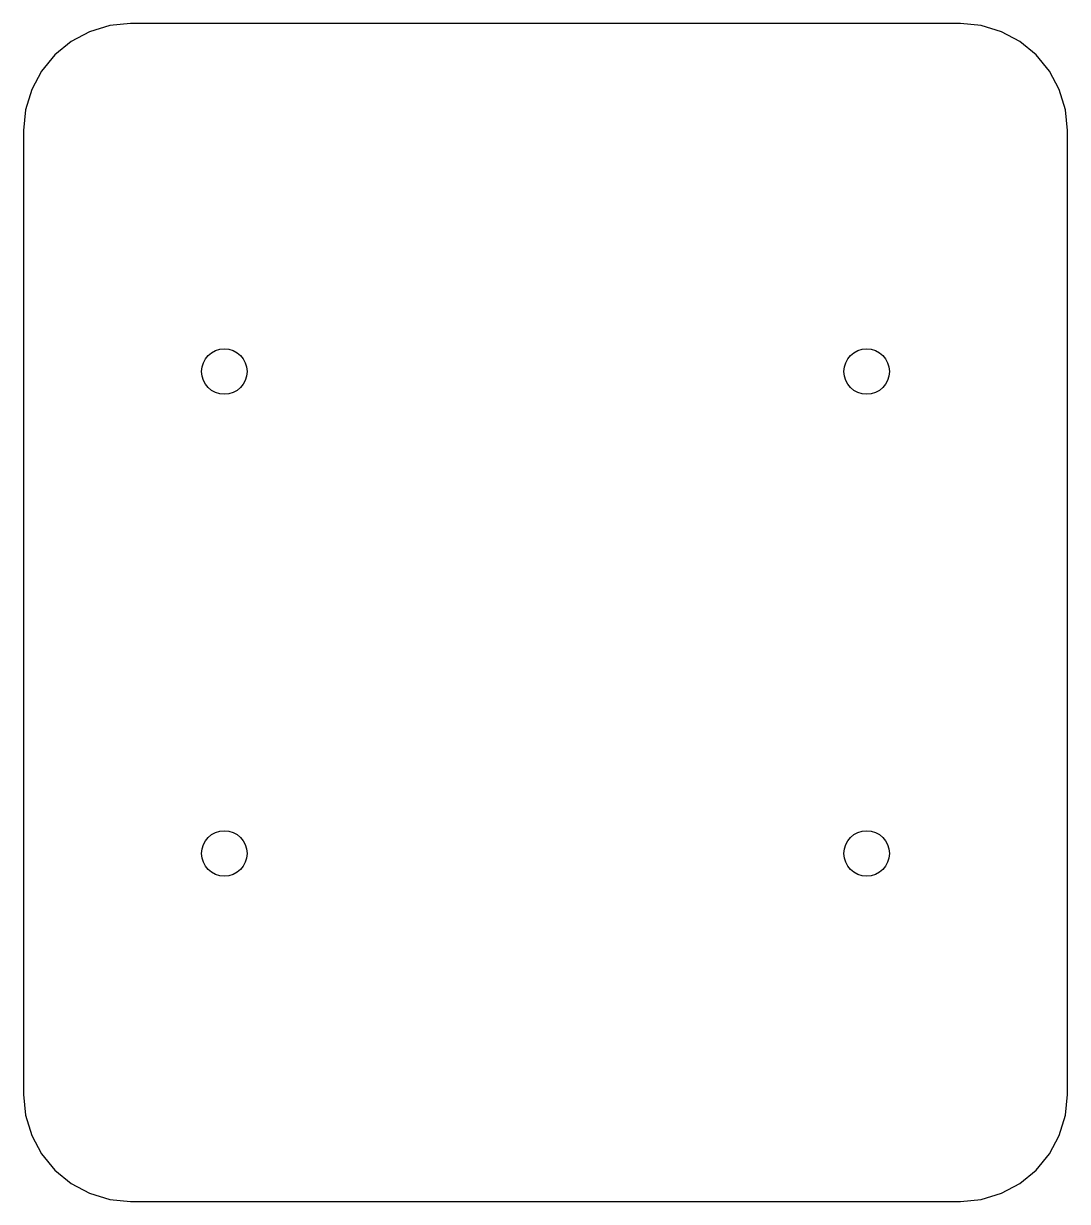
# Model space of a CAD drawing. Header units: millimetres. Extents: x -39 to 39, y -44 to 44.
import ezdxf

# ---------------------------------------------------------------- set-up
doc = ezdxf.new("R2010")
doc.units = ezdxf.units.MM

msp = doc.modelspace()

# ---------------------------------------------------------------- linework, layer by layer
at = {"layer": 'CUT'}
for p, q in [((-31, 44), (-32.561, 43.846)), ((31, 44), (-31, 44)), ((32.561, 43.846), (31, 44)), ((-34.061, 43.391), (-35.445, 42.652)), ((-32.561, 43.846), (-34.061, 43.391)), ((34.061, 43.391), (32.561, 43.846)), ((35.445, 42.652), (34.061, 43.391)), ((-35.445, 42.652), (-36.657, 41.657)), ((36.657, 41.657), (35.445, 42.652)), ((-36.657, 41.657), (-37.652, 40.445)), ((37.652, 40.445), (36.657, 41.657)), ((-37.652, 40.445), (-38.391, 39.061)), ((38.391, 39.061), (37.652, 40.445)), ((-38.391, 39.061), (-38.846, 37.561)), ((38.846, 37.561), (38.391, 39.061)), ((-38.846, 37.561), (-39, 36)), ((39, 36), (38.846, 37.561)), ((-39, 36), (-39, -36)), ((39, -36), (39, 36)), ((-39, -36), (-38.846, -37.561)), ((38.846, -37.561), (39, -36)), ((-38.846, -37.561), (-38.391, -39.061)), ((38.391, -39.061), (38.846, -37.561)), ((-38.391, -39.061), (-37.652, -40.445)), ((37.652, -40.445), (38.391, -39.061)), ((-37.652, -40.445), (-36.657, -41.657)), ((36.657, -41.657), (37.652, -40.445)), ((-36.657, -41.657), (-35.445, -42.652)), ((35.445, -42.652), (36.657, -41.657)), ((-35.445, -42.652), (-34.061, -43.391)), ((34.061, -43.391), (35.445, -42.652)), ((-34.061, -43.391), (-32.561, -43.846)), ((-32.561, -43.846), (-31, -44)), ((-31, -44), (31, -44)), ((31, -44), (32.561, -43.846)), ((32.561, -43.846), (34.061, -43.391))]:
    msp.add_line(p, q, dxfattribs=at)
for centre in [(-24, 18), (24, 18), (-24, -18), (24, -18)]:
    msp.add_circle(centre, 1.7, dxfattribs=at)

doc.saveas('drawing.dxf')
